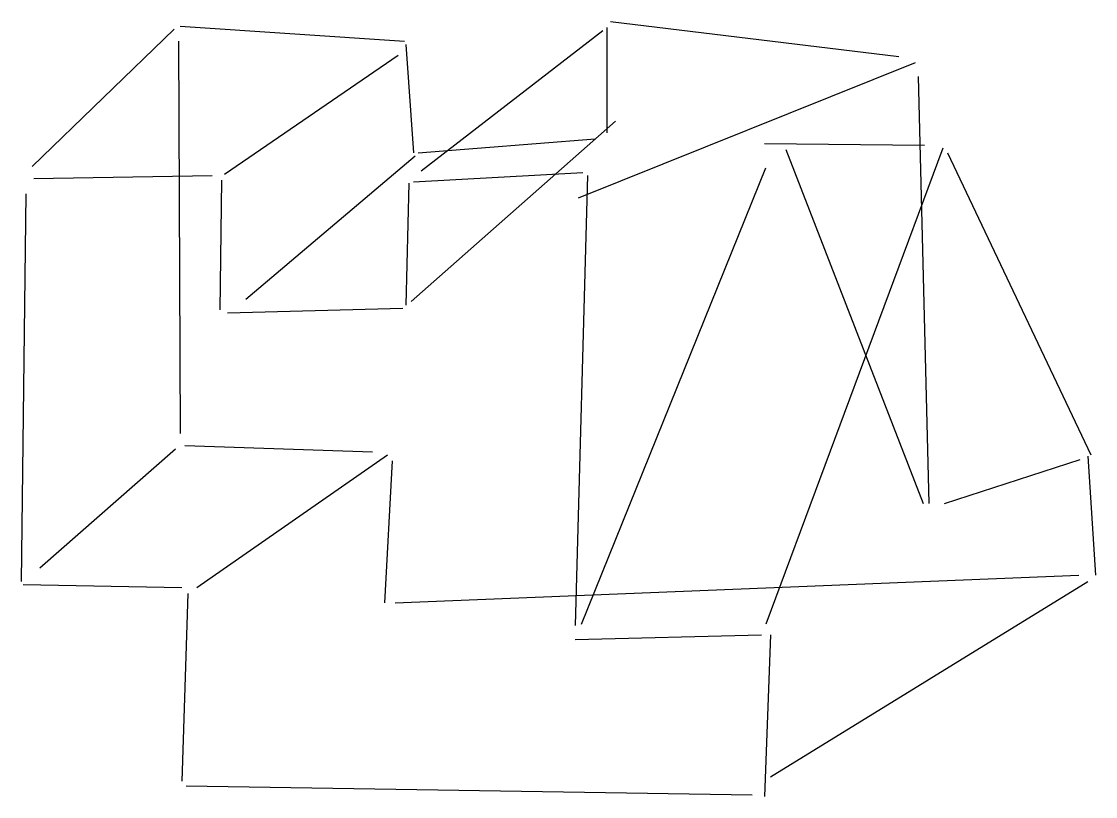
# Model space of a CAD drawing. Header units: metres. Extents: x -107 to 101, y -292 to -142.
import ezdxf

# ---------------------------------------------------------------- set-up
doc = ezdxf.new("R2010")
doc.units = ezdxf.units.M

msp = doc.modelspace()

# ---------------------------------------------------------------- linework, layer by layer
at = {"color": 0, "linetype": 'CONTINUOUS'}
for p, q in [((7.257256, -141.590536), (63.241798, -148.40347)), ((-105.008044, -169.730915), (-77.460095, -143.071609)), ((-76.275237, -142.47918), (-32.731703, -145.441325)), ((-29.473344, -170.619558), (5.776183, -143.367823)), ((6.664826, -163.214196), (6.664826, -142.775394)), ((-76.571451, -145.441325), (-76.275237, -221.568454)), ((-32.435489, -146.033754), (-30.954416, -167.064984)), ((-67.685016, -171.211987), (-33.916562, -148.107256)), ((1.050903, -175.860652), (66.49723, -149.579056)), ((69.166088, -235.194322), (67.092587, -152.254259)), ((-31.414598, -195.958343), (8.265458, -160.916215)), ((-30.065773, -167.064984), (4.29511, -164.399054)), ((37.174921, -165.287697), (68.277445, -165.583912)), ((71.832019, -166.176341), (37.471136, -258.595268)), ((41.321924, -166.472555), (67.98123, -235.194322)), ((-63.538013, -195.501577), (-30.658202, -167.657413)), ((72.720662, -167.064984), (100.564826, -225.715457)), ((-30.954416, -172.69306), (1.925394, -170.915773)), ((1.62918, -258.595268), (37.471136, -170.027129)), ((-104.71183, -172.100631), (-70.054732, -171.508202)), ((-68.277445, -172.396845), (-68.573659, -197.575079)), ((-31.84306, -172.989274), (-32.435489, -196.686435)), ((2.814038, -171.508202), (0.444322, -258.891483)), ((-107.081546, -250.301262), (-106.192902, -175.062776)), ((-67.092587, -198.167508), (-33.027918, -197.278864)), ((-103.526972, -247.635331), (-77.16388, -224.530599)), ((-75.386593, -223.93817), (-38.952208, -225.123028)), ((-73.016877, -251.48612), (-35.990063, -225.715457)), ((-35.10142, -226.900315), (-36.582492, -254.448265)), ((72.128233, -235.194322), (98.491325, -226.604101)), ((99.972397, -226.011672), (101.45347, -249.116404)), ((-34.508991, -254.448265), (98.19511, -249.116404)), ((-106.785331, -250.893691), (-75.979022, -251.48612)), ((38.359779, -288.216719), (99.972397, -250.301262)), ((-74.794164, -252.670978), (-75.979022, -289.105363)), ((0.444322, -261.557413), (36.582492, -260.66877)), ((38.359779, -260.66877), (37.174921, -292.067508)), ((-75.090379, -289.994006), (34.805205, -291.771293))]:
    msp.add_line(p, q, dxfattribs=at)

doc.saveas('drawing.dxf')
